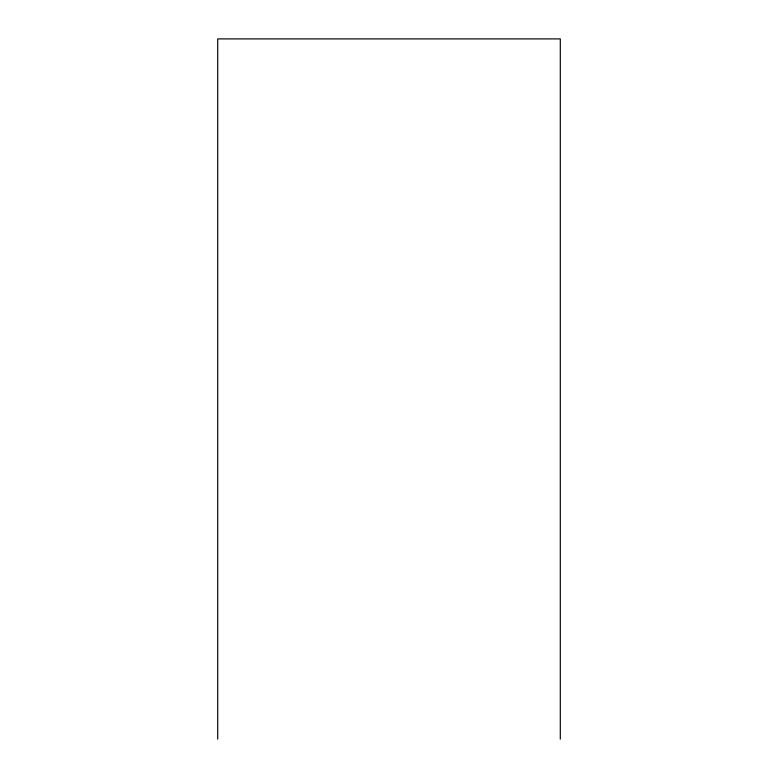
<?xml version="1.0" encoding="UTF-8"?>
<svg xmlns="http://www.w3.org/2000/svg" width="778" height="778" viewBox="0 0 778 778"><rect width="100%" height="100%" fill="white"/><g stroke="black" fill="none" stroke-linecap="round" stroke-linejoin="round"><path stroke-width="1.17" d="M560.296 739.1L560.296 38.9L217.704 38.9L217.704 739.1"/></g></svg>
